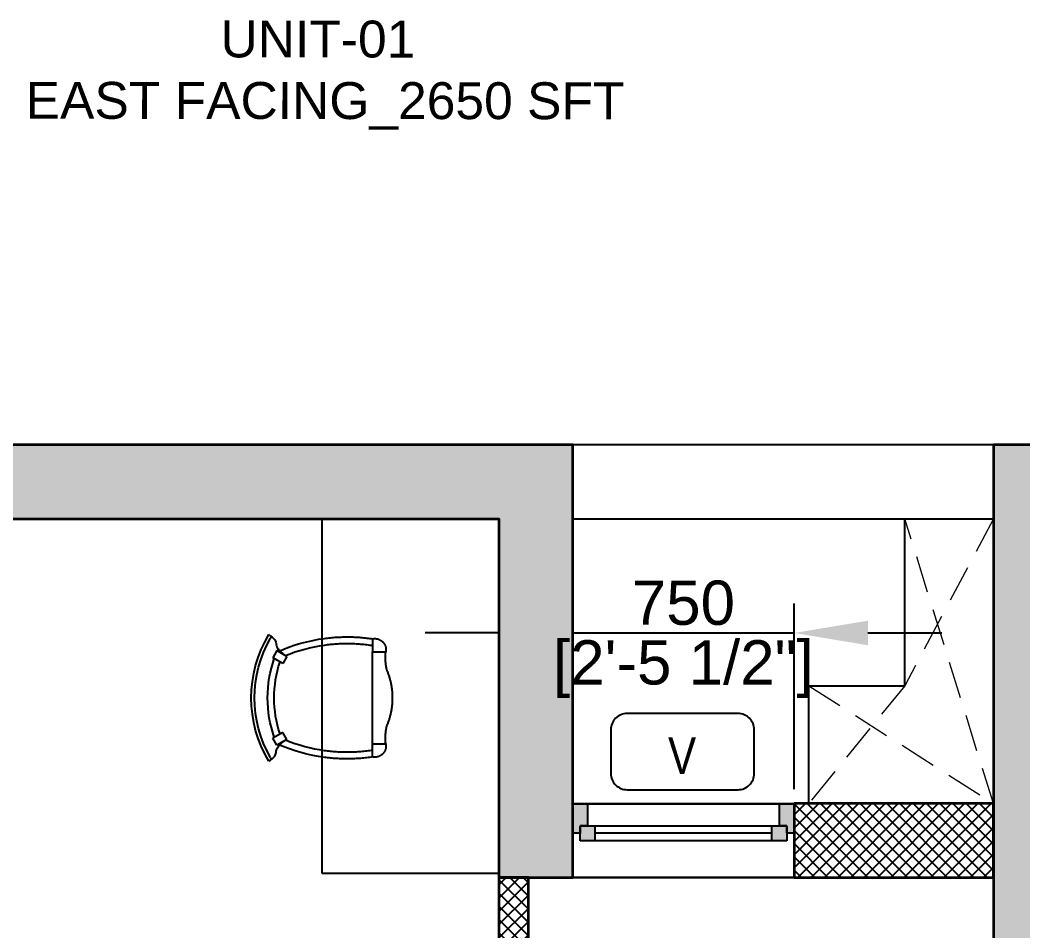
# Model space of a CAD drawing. Header units: millimetres. Extents: x 46985 to 60368, y 184712 to 204375.
# Drawn here: x 50478 to 53874, y 200881 to 203965 of the extents above; entities that cross this region are included whole.
import ezdxf
from ezdxf.enums import TextEntityAlignment as Align

# ---------------------------------------------------------------- set-up
doc = ezdxf.new("R2010")
doc.units = ezdxf.units.MM
doc.linetypes.add('( Hidden )', pattern=[0.375, 0.25, -0.125])
doc.linetypes.add('3BHK  WEST_UN-2$0$2024-08-30_TOWER-C$0$HIDDEN', pattern=[9.525, 6.35, -3.175])
for name, color, linetype in [('A-Dimensions', 4, 'Continuous'), ('A-Furniture', 8, 'Continuous'), ('A-Hatch', 252, 'Continuous'), ('A-Room Boundary', 44, 'Continuous'), ('A-Shaft Line', 253, 'Continuous'), ('A-Shaft Wall', 253, 'Continuous'), ('A-Study Table Chair', 253, 'Continuous'), ('A-Text Main', 44, 'Continuous'), ('A-Ventilator', 4, 'Continuous')]:
    doc.layers.add(name, color=color, linetype=linetype)
doc.layers.add('A-Wall', color=240, linetype='Continuous', lineweight=35)
doc.styles.add('2024-08-29_TOWER-A$0$simplex-0.8', font='simplex.shx', dxfattribs={"width": 0.8})
doc.styles.add('ARIAL', font='ARIALN.TTF')
doc.styles.add('S', font='arial.ttf', dxfattribs={"height": 150})
doc.styles.get("Standard").update_dxf_attribs({"font": 'arial.ttf'})
doc.dimstyles.new('DIMSMALL', dxfattribs={"dimtxt": 150, "dimasz": 250, "dimexe": 100, "dimexo": 100, "dimgap": 25, "dimtad": 1, "dimdec": 0, "dimzin": 0, "dimdsep": 46, "dimtxsty": 'S', "dimcen": 0, "dimdle": 100, "dimclrd": 8, "dimclre": 8, "dimclrt": 256, "dimazin": 0, "dimtfac": 1, "dimtdec": 0, "dimtix": 1, "dimtmove": 0, "dimatfit": 3, "dimldrblk": '12_DatumFilled', "dimfxl": 1, "dimtolj": 1, "dimtzin": 0, "dimlwd": -1, "dimlwe": -1, "dimarcsym": 0})

# ---------------------------------------------------------------- blocks, each defined once
blk = doc.blocks.new('A$C2d53b07b')
at = {"layer": 'A-Ventilator', "linetype": 'Continuous'}
for points in [[(25, -125), (25, -175), (75, -175), (75, -125)], [(725, -175), (725, -125), (675, -125), (675, -175)], [(0, -150), (0, -250), (50, -250), (50, -175), (25, -175), (25, -150)], [(750, -250), (750, -150), (725, -150), (725, -175), (700, -175), (700, -250)]]:
    blk.add_hatch(color=256, dxfattribs=at).paths.add_polyline_path(points)
for p, q in [((0, 0), (750, 0)), ((0, -150), (0, 0)), ((750, -150), (750, 0)), ((25, -125), (75, -125)), ((25, -175), (25, -125)), ((75, -125), (675, -125)), ((75, -125), (75, -175)), ((75, -125), (675, -125)), ((675, -175), (675, -125)), ((675, -125), (725, -125)), ((725, -125), (725, -175)), ((0, -150), (25, -150)), ((0, -250), (0, -150)), ((0, -250), (0, -150)), ((25, -150), (25, -175)), ((75, -150), (675, -150)), ((725, -175), (725, -150)), ((725, -150), (750, -150)), ((750, -250), (750, -150)), ((750, -250), (750, -150)), ((25, -175), (50, -175)), ((75, -175), (25, -175)), ((50, -175), (50, -250)), ((675, -175), (75, -175)), ((725, -175), (675, -175)), ((700, -250), (700, -175)), ((700, -175), (725, -175)), ((0, -250), (750, -250)), ((50, -250), (0, -250)), ((700, -250), (50, -250)), ((750, -250), (700, -250))]:
    blk.add_line(p, q, dxfattribs=at)
blk = doc.blocks.new('3BHK  WEST_UN-2$0$2024-08-30_TOWER-C$0$STUDY TABLE CHAIR')
at = {"layer": 'A-Study Table Chair', "linetype": '3BHK  WEST_UN-2$0$2024-08-30_TOWER-C$0$HIDDEN', "ltscale": 0.1}
for p, q in [((-0.1555, 0.4111), (-0.1555, 0.4556)), ((0.1556, 0.4111), (0.1556, 0.4556)), ((-0.1999, 0.4111), (-0.1555, 0.4111)), ((-0.1555, 0.4111), (0.1556, 0.4111)), ((0.2001, 0.4111), (0.1556, 0.4111))]:
    blk.add_line(p, q, dxfattribs=at)
at = {"layer": 'A-Study Table Chair'}
for p, q in [((-0.1407, 0.1205), (-0.1601, 0.0868)), ((-0.1407, 0.1205), (-0.1166, 0.1066)), ((-0.1166, 0.1066), (-0.1361, 0.0729)), ((0.1408, 0.1205), (0.1168, 0.1066)), ((0.1168, 0.1066), (0.1362, 0.0729)), ((0.1408, 0.1205), (0.1603, 0.0868)), ((-0.1601, 0.0868), (-0.1361, 0.0729)), ((0.1603, 0.0868), (0.1362, 0.0729)), ((0.2129, 0.0621), (0.2143, 0.0597))]:
    blk.add_line(p, q, dxfattribs=at)
at = {"layer": 'A-Study Table Chair', "linetype": '3BHK  WEST_UN-2$0$2024-08-30_TOWER-C$0$HIDDEN', "ltscale": 0.1}
for centre, radius, start, end in [((0.0001, 0.2324), 0.2454, 68.7607, 111.2393), ((-0.1629, 0.4185), 0.0378, 78.6583, 191.3417), ((-0.1365, 0.6309), 0.1764, 263.8312, 285.6961), ((0.1367, 0.6309), 0.1764, 254.3039, 276.1688), ((0.1631, 0.4185), 0.0378, 348.6583, 101.3417), ((0.3729, 0.325), 0.5793, 171.4462, 187.5978), ((0.3729, 0.325), 0.557, 171.1022, 187.9028), ((-0.3726, 0.325), 0.557, 352.0972, 8.8978), ((-0.3726, 0.325), 0.5793, 352.4022, 8.5538)]:
    blk.add_arc(centre, radius, start, end, dxfattribs=at)
at = {"layer": 'A-Study Table Chair'}
for centre, radius, start, end in [((0.3729, 0.325), 0.5793, 187.5978, 203.7494), ((0.3729, 0.325), 0.557, 187.9028, 202.0547), ((-0.3726, 0.325), 0.557, 337.9453, 352.0972), ((-0.3726, 0.325), 0.5793, 336.2506, 352.4022), ((0.0001, 0.4667), 0.4111, 251.0753, 288.9247), ((0.0001, 0.4667), 0.3889, 251.717, 288.283), ((-0.2058, 0.0575), 0.00864, 63.5361, 166.1654), ((0, 0.4148), 0.4148, 238.902, 301.1196), ((0, 0.4148), 0.4037, 239.9747, 300.0253), ((0.2058, 0.0581), 0.00814, 29.3011, 117.8056)]:
    blk.add_arc(centre, radius, start, end, dxfattribs=at)
for points, knots in [([(-0.2102, 0.0649), (-0.2048, 0.0722), (-0.1961, 0.0837), (-0.179, 0.0843), (-0.1605, 0.0918), (-0.1515, 0.1042), (-0.1443, 0.1142)], [0, 0, 0, 0, 1.141957, 1.816294, 2.20041, 3.805403, 3.805403, 3.805403, 3.805403]), ([(0.21, 0.0651), (0.2047, 0.0722), (0.1963, 0.0837), (0.1793, 0.0842), (0.1608, 0.0918), (0.1519, 0.1042), (0.1446, 0.1142)], [0, 0, 0, 0, 1.119264, 1.793601, 2.177718, 3.782711, 3.782711, 3.782711, 3.782711])]:
    blk.add_open_spline(points, degree=3, knots=knots, dxfattribs=at)
blk = doc.blocks.new('A$C68b82993')
at = {"layer": 'A-Furniture', "ltscale": 600}
blk.add_lwpolyline([(1200, 0), (1200, 600), (0, 600), (0, 0)], close=True, dxfattribs=at)
at = {"layer": 'A-Furniture', "ltscale": 600, "xscale": -1000, "yscale": 1000, "zscale": 1000}
blk.add_blockref('3BHK  WEST_UN-2$0$2024-08-30_TOWER-C$0$STUDY TABLE CHAIR', (606.6, -238.7), dxfattribs=at)
blk = doc.blocks.new('2024-08-29_TOWER-A$0$WNTG')
at = {"layer": 'A-Text Main'}
blk.add_lwpolyline([(-187.8, 246.2), (187.8, 246.2, -0.414214), (242.8, 191.2), (242.8, 43.3, -0.414214), (187.8, -11.7), (-187.8, -11.7, -0.414214), (-242.8, 43.3), (-242.8, 191.2, -0.414214)], format="xyb", close=True, dxfattribs=at)
at = {"layer": 'A-Text Main', "style": '2024-08-29_TOWER-A$0$simplex-0.8', "width": 0.8}
blk.add_attdef('WNTG', text='', height=150, dxfattribs=at).set_placement((-1.6, 43), align=Align.CENTER)
blk = doc.blocks.new('Unit-1')
at = {"layer": 'A-Hatch', "linetype": 'Continuous'}
h = blk.add_hatch(color=256, dxfattribs=at)
h.dxf.hatch_style = 1
h.paths.add_polyline_path([(-7145, 15335.7), (-6895, 15335.7), (-6895, 16800.1), (-8999.8, 16800.1), (-8999.8, 16550.3), (-7145, 16550.1)])
h.paths.add_polyline_path([(-10800, 15796), (-10800, 12295), (-8145, 12295), (-8145, 12045.7), (-10800, 12045.7), (-10800, 10820), (-11050, 10820), (-11050, 15796)])
h.paths.add_polyline_path([(-5470, 12045.7), (-5270, 12045.7), (-5270, 16550.1), (-4400.1, 16550.1), (-4400.1, 16800.1), (-5470, 16800.1)])
h.paths.add_polyline_path([(-250, 16550.1), (-1050.1, 16550.1), (-1050.1, 16800.1), (0, 16800.1), (0, 16550.1), (0, 13495), (-250, 13495)])
h.paths.add_polyline_path([(-4110, 12295), (-4110, 12045.7), (-250, 12045.7), (-250, 11295.1), (0, 11295.1), (0, 12295)])
h.paths.add_polyline_path([(-3910, 8082.6), (-3910, 6370), (-1440, 6370), (-1440, 6420), (-1240, 6420), (-1240, 6370), (0, 6370), (0, 0), (-250, 0), (-250, 6170), (-4110, 6170), (-4110, 11045.7), (-3910, 11045.7)])
h.paths.add_polyline_path([(-250, 10395.1), (0, 10395.1), (0, 8985.1), (-250, 8985.1)])
h.paths.add_polyline_path([(-3740, 4410), (-6535, 4410), (-6535, 4210), (-3940, 4210), (-3940, 250), (-4840, 250), (-4840, 0), (-3240, 0), (-3240, 250), (-3740, 250)])
h.paths.add_polyline_path([(-7535, 4210), (-8145, 4210), (-10800, 4210), (-10800, 3620.1), (-11050, 3620.1), (-11050.1, 4460.1), (-8145, 4460), (-8145, 4410), (-8150, 4410), (-7535, 4410)])
h.paths.add_polyline_path([(-10800.1, 1820.1), (-10800, 250), (-6535, 250), (-6535, 2135), (-6335, 2135), (-6335, 250), (-5590, 250), (-5590, 0), (-10800, 0), (-11050, 0), (-11050, 250), (-11050.1, 1820.1)])
h = blk.add_hatch(dxfattribs=at)
h.set_pattern_fill('ANSI37', color=256, scale=10)
h.paths.add_polyline_path([(-5470, 15585.7), (-6145, 15585.7), (-6145, 15335.7), (-5470, 15335.7)])
h.paths.add_polyline_path([(-7145, 15335.7), (-7145, 12045.7), (-7045, 12045.7), (-7045, 15335.7)])
h.paths.add_polyline_path([(-2160, 7960), (-2160, 8060), (0, 8060), (0, 7960)])
h.paths.add_polyline_path([(-3910, 8060), (-3010, 8060), (-3010, 7960), (-3910, 7960)])
h.paths.add_polyline_path([(-1440, 7960), (-1240, 7960), (-1240, 7170.4), (-1440, 7170.4)])
h.paths.add_polyline_path([(-2240, 1780), (-1490, 1780), (-1490, 1980), (-2240, 1980)])
h.paths.add_polyline_path([(-490, 1980), (-250, 1980), (-250, 1780), (-490, 1780)])
h.paths.add_polyline_path([(-3740, 1979.9), (-3240, 1979.9), (-3240, 1780), (-3740, 1780)])
h.paths.add_polyline_path([(-4840, 2134.9), (-3940, 2134.9), (-3940, 2035), (-4840, 2035)])
h.paths.add_polyline_path([(-6335, 2135), (-5690, 2135), (-5690, 2035), (-6335, 2035)])
h.paths.add_polyline_path([(-8345, 4870.1), (-8145, 4870.1), (-8145, 4460), (-8345, 4460)])
h.paths.add_polyline_path([(-8345, 8470), (-8145, 8470), (-8145, 7870.1), (-8345, 7870.1)])
h.paths.add_polyline_path([(-9100, 8470), (-9000, 8470), (-9000, 8070), (-9100, 8070)])
at = {"layer": 'A-Room Boundary', "linetype": 'Continuous'}
for points in [[(-10800, 12295), (-7145, 12295), (-7145, 16550.1), (-10800, 16550.1)], [(-7045, 15335.7), (-5470, 15335.7), (-5470, 12145.7), (-7045, 12145.7)]]:
    blk.add_lwpolyline(points, close=True, dxfattribs=at)
at = {"layer": 'A-Shaft Line', "linetype": 'Continuous'}
blk.add_lwpolyline([(-6095, 15585.7), (-6095, 15985), (-5770, 15985), (-5770, 16550.1), (-5470, 16550.1), (-5470, 15585.7)], close=True, dxfattribs=at)
at = {"layer": 'A-Shaft Line', "linetype": '( Hidden )', "lineweight": 0, "ltscale": 500}
for points in [[(-6095, 15985), (-5470, 15585.7), (-5770, 16550.1)], [(-5470, 16550.1), (-5770, 15985), (-6095, 15585.7)]]:
    blk.add_lwpolyline(points, dxfattribs=at)
at = {"layer": 'A-Shaft Wall', "linetype": 'Continuous'}
blk.add_lwpolyline([(-6895, 16550.1), (-5470, 16550.1), (-5470, 16800.1), (-6895, 16800.1)], close=True, dxfattribs=at)
at = {"layer": 'A-Wall'}
for points in [[(-7145, 15335.7), (-6895, 15335.7), (-6895, 16800.1), (-8999.8, 16800.1), (-8999.8, 16550.3), (-7145, 16550.1)], [(-5470, 12045.7), (-5270, 12045.7), (-5270, 16550.1), (-4400.1, 16550.1), (-4400.1, 16800.1), (-5470, 16800.1)], [(-5470, 15585.7), (-6145, 15585.7), (-6145, 15335.7), (-5470, 15335.7)], [(-7145, 15335.7), (-7145, 12045.7), (-7045, 12045.7), (-7045, 15335.7)]]:
    blk.add_lwpolyline(points, close=True, dxfattribs=at)
at = {"layer": 'A-Furniture', "linetype": 'Continuous', "rotation": 270}
blk.add_blockref('A$C68b82993', (-7745, 16550.1), dxfattribs=at)
at = {"layer": 'A-Text Main'}
ref = blk.add_blockref('2024-08-29_TOWER-A$0$WNTG', (-6522.9, 15878.9), dxfattribs=dict(at, xscale=-1, rotation=180))
ref.add_attrib('WNTG', 'V', dxfattribs={"height": 125, "style": 'ARIAL'}).set_placement((-6524.5, 15685.5), align=Align.CENTER)
at = {"layer": 'A-Ventilator', "rotation": 180}
blk.add_blockref('A$C2d53b07b', (-6145, 15335), dxfattribs=at)
blk = doc.blocks.new('*D56')
at = {"layer": 'A-Dimensions', "color": 8, "transparency": 16777216}
for p, q in [((52349.4, 201411.4), (52349.4, 201989.8)), ((53099.4, 201361.4), (53099.4, 201989.8)), ((52099.4, 201889.8), (51849.4, 201889.8)), ((52349.4, 201889.8), (53099.4, 201889.8)), ((53349.4, 201889.8), (53599.4, 201889.8))]:
    blk.add_line(p, q, dxfattribs=at)
for points in [[(52099.4, 201931.5), (52099.4, 201848.2), (52349.4, 201889.8)], [(53349.4, 201931.5), (53349.4, 201848.2), (53099.4, 201889.8)]]:
    blk.add_solid(points, dxfattribs=at)
at = {"layer": 'Defpoints', "color": 0, "transparency": 16777216}
for p in [(53099.4, 201889.8), (52349.4, 201311.4), (53099.4, 201261.4)]:
    blk.add_point(p, dxfattribs=at)
at = {"layer": 'A-Dimensions', "lineweight": 30, "transparency": 16777216, "char_height": 150, "attachment_point": 5, "style": 'S'}
for s, insert in [('\\A1;750', (52724.4, 201991.4)), ('\\A1;[2\'-5 1/2"]', (52724.4, 201767.7))]:
    blk.add_mtext(s, dxfattribs=dict(at, insert=insert))
blk = doc.blocks.new('12_DatumFilled')
at = {"color": 8, "linetype": 'ByBlock'}
blk.add_solid([(0, 0.577), (-1, 0), (0, -0.577)], dxfattribs=at)

msp = doc.modelspace()

# ---------------------------------------------------------------- block references
at = {"linetype": 'Continuous'}
msp.add_blockref('Unit-1', (59244.4, 185726.4), dxfattribs=at)

# ---------------------------------------------------------------- texts
at = {"layer": 'A-Text Main', "insert": (51486.5, 203779), "char_height": 125, "attachment_point": 5, "rotation": 359.9497}
msp.add_mtext_dynamic_manual_height_columns('UNIT-01  \\P EAST FACING_2650 SFT', width=2074.494, gutter_width=2098, heights=[-370.7], dxfattribs=at)

# ---------------------------------------------------------------- dimensions: what is measured, and where the dimension line sits
at = {"layer": 'A-Dimensions', "lineweight": 30}
dim = msp.add_linear_dim(base=(53099.4, 201889.8), p1=(52349.4, 201311.4), p2=(53099.4, 201261.4), dimstyle='DIMSMALL', override={"dimpost": '\\X'}, dxfattribs=at)
dim.commit()
dim.dimension.update_dxf_attribs({"geometry": '*D56', "text_midpoint": (52724.4, 201889.8)})

doc.saveas('drawing.dxf')
